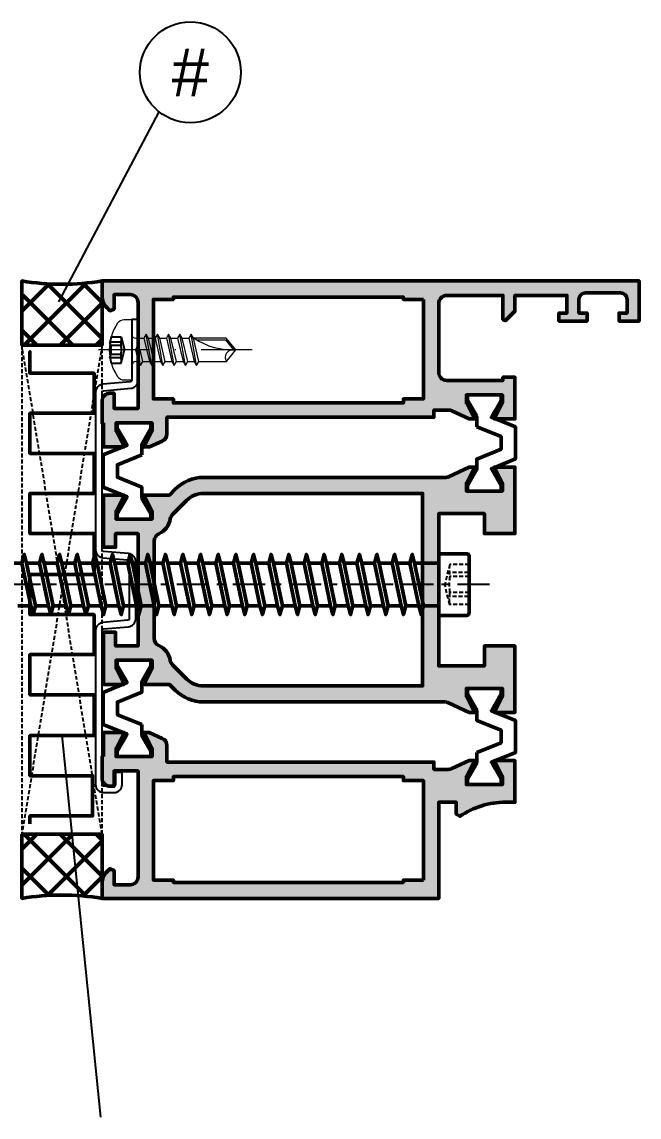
# Model space of a CAD drawing. Header units: millimetres. Extents: x -103 to 3427, y 224 to 818.
# Drawn here: x 3276.6 to 3353.6, y 578.2 to 714.8 of the extents above; entities that cross this region are included whole.
import ezdxf
from ezdxf.enums import TextEntityAlignment as Align

# ---------------------------------------------------------------- set-up
doc = ezdxf.new("R2010")
doc.units = ezdxf.units.MM
for name, pattern in [('ACDINTGL', [3, 2, -1]), ('CENTER', [7, 4, -1, 1, -1]), ('DASHDOT2', [12.7, 6.35, -3.175, 0, -3.175]), ('VERDECKT', [0.75, 0.5, -0.25])]:
    doc.linetypes.add(name, pattern=pattern)
for name, color, linetype in [('00TXT', 7, 'Continuous'), ('AM_1', 2, 'Continuous'), ('CENT_25', 40, 'CENTER'), ('CHide4', 10, 'ACDINTGL'), ('HIDE_25', 3, 'VERDECKT')]:
    doc.layers.add(name, color=color, linetype=linetype)
for name, color, linetype, lineweight in [('AM_0', 7, 'Continuous', 50), ('AM_S', 7, 'Continuous', 50), ('AM_SP', 30, 'Continuous', 50), ('Cent4', 10, 'DASHDOT2', 13), ('CONST25', 7, 'Continuous', 50), ('CONST35', 7, 'Continuous', 50), ('Cont3', 70, 'Continuous', 18), ('Docu-AM_8', 1, 'Continuous', 25)]:
    doc.layers.add(name, color=color, linetype=linetype, lineweight=lineweight)
doc.styles.add('SWISS', font='swiss.ttf')

# ---------------------------------------------------------------- blocks, each defined once
blk = doc.blocks.new('A-1021351_docu_wos')
at = {"layer": 'Docu-AM_8'}
h = blk.add_hatch(color=256, dxfattribs=at)
edge = h.paths.add_edge_path()
edge.add_line((17.7, 0.2000000000000024), (17.7, -8.049116928532385e-16))
edge.add_line((17.7, -8.049116928532385e-16), (15.00000000000001, -1.77635683940025e-15))
edge.add_arc((15.00000000000001, 0.9999999999999982), 1, 180, 270, ccw=False)
edge.add_line((14.00000000000001, 0.9999999999999982), (14.00000000000002, 1.500000000000005))
edge.add_line((14.00000000000002, 1.500000000000005), (15.9, 1.499999999999998))
edge.add_line((15.9, 1.499999999999998), (15.9, 4.499999999999998))
edge.add_line((15.9, 4.499999999999998), (2.700000000000045, 4.5))
edge.add_arc((2.700000000000051, 3.499999999999994), 1.000000000000006, 90.00000000000034, 180.0000000000029)
edge.add_line((1.700000000000045, 3.499999999999943), (1.700000000000016, 1.5))
edge.add_line((1.700000000000016, 1.5), (3.5, 1.5))
edge.add_line((3.5, 1.5), (3.712132034356187, 0.98786796564417))
edge.add_line((3.712132034356187, 0.98786796564417), (3.310050506339024, 0.5857864376270352))
edge.add_arc((1.895836943965652, 2.000000000000353), 2.000000000000353, 270.0000000000011, 315.0000000000011, ccw=False)
edge.add_line((1.89583694396569, 0), (-4.440892098500626e-16, 6.123233995736765e-17))
edge.add_line((-5.204748896376252e-16, 6.123233995736765e-17), (1.806973009378934e-15, 67.00000000000011))
edge.add_line((1.806973009378934e-15, 67.00000000000011), (5.000000000000002, 67.00000000000011))
edge.add_line((5.000000000000002, 67.00000000000011), (5.000000000000002, 64.50000000000011))
edge.add_line((5.000000000000002, 64.50000000000011), (4.000000000000002, 64.50000000000011))
edge.add_line((4.000000000000002, 64.50000000000011), (4.000000000000002, 65.50000000000011))
edge.add_line((4.000000000000002, 65.50000000000011), (2.299999999999985, 65.50000000000011))
edge.add_arc((2.299999999999999, 64.70000000000012), 0.7999999999999972, 90.00000000000101, 180.000000000001)
edge.add_line((1.500000000000001, 64.7000000000001), (1.5, 60.3000000000001))
edge.add_arc((2.299999999999982, 60.3000000000001), 0.7999999999999812, 180, 270.0000000000001)
edge.add_line((2.299999999999983, 59.50000000000011), (3.999999999999986, 59.5000000000001))
edge.add_line((3.999999999999986, 59.5000000000001), (3.999999999999987, 60.5000000000001))
edge.add_line((3.999999999999987, 60.5000000000001), (5.000000000000001, 60.50000000000011))
edge.add_line((5.000000000000001, 60.50000000000011), (5, 56.99999999999996))
edge.add_line((5, 56.99999999999996), (4, 56.99999999999996))
edge.add_line((4, 56.99999999999996), (4, 57.99999999999997))
edge.add_line((4, 57.99999999999997), (1.8, 57.99999999999997))
edge.add_line((1.8, 57.99999999999997), (1.8, 51.5))
edge.add_line((1.8, 51.5), (3.782842712474603, 51.49999999999999))
edge.add_line((3.782842712474603, 51.49999999999999), (4.941421356237312, 50.3414213562373))
edge.add_line((4.941421356237312, 50.3414213562373), (4.8, 49.99999999999999))
edge.add_line((4.8, 49.99999999999999), (1.8, 50))
edge.add_line((1.8, 50), (1.8, 43))
edge.add_arc((2.8, 43), 1, 180, 270)
edge.add_line((2.8, 42), (11.4, 42))
edge.add_arc((11.4, 43), 1, 270, 360)
edge.add_line((12.4, 43), (12.4, 50))
edge.add_line((12.4, 50), (12, 50))
edge.add_line((12, 50), (12, 51.49999999999999))
edge.add_line((12, 51.49999999999999), (17.2, 51.5))
edge.add_line((17.2, 51.5), (17.2, 48.95000099999999))
edge.add_line((17.2, 48.95000099999999), (15.2, 49.95000099999999))
edge.add_line((15.2, 49.95000099999999), (14.2, 49.95000099999999))
edge.add_line((14.2, 49.95000099999999), (14.2, 45.45000099999999))
edge.add_line((14.2, 45.45000099999999), (15.2, 45.45000099999999))
edge.add_line((15.2, 45.45000099999999), (17.2, 46.45000099999999))
edge.add_line((17.2, 46.45000099999999), (17.2, 45.79999999999999))
edge.add_line((17.2, 45.79999999999999), (16.19369221296335, 43.64196598653724))
edge.add_arc((17.1, 43.21934772479654), 1, 155.0000000000003, 179.9999999999996)
edge.add_line((16.1, 43.21934772479655), (16.1, 41.40000000000001))
edge.add_line((16.1, 41.40000000000001), (17, 41.39999999999999))
edge.add_line((17, 41.39999999999999), (17, 8.099999999999994))
edge.add_line((17, 8.09999999999999), (19.05608672967321, 8.099999999999994))
edge.add_arc((19.05608672967321, 7.099999999999995), 0.9999999999999991, 24.443954780416675, 90, ccw=False)
edge.add_line((19.96645320713582, 7.513802944301181), (20.69999999999999, 5.900000000000013))
edge.add_line((20.69999999999999, 5.900000000000013), (20.69999999999998, 5.249999000000017))
edge.add_line((20.69999999999998, 5.249999000000017), (18.69999999999998, 6.249999000000017))
edge.add_line((18.69999999999998, 6.249999000000017), (17.69999999999998, 6.249999000000017))
edge.add_line((17.69999999999998, 6.249999000000017), (17.69999999999998, 1.749999000000018))
edge.add_line((17.69999999999998, 1.749999000000017), (18.69999999999998, 1.749999000000017))
edge.add_line((18.69999999999998, 1.749999000000017), (20.69999999999998, 2.749999000000017))
edge.add_line((20.69999999999998, 2.749999000000017), (20.69999999999999, 0.2000000000000028))
edge.add_line((20.69999999999999, 0.2000000000000027), (17.7, 0.2000000000000024))
h.paths.add_polyline_path([(2.3, 40.1), (2.3, 37.6), (2, 37.6), (2, 8.9), (2.3, 8.899999999999999), (2.3, 6.399999999999999), (14.7, 6.399999999999999), (14.7, 8.899999999999999), (15.2, 8.899999999999999), (15.2, 37.6), (14.7, 37.6), (14.7, 40.1)], flags=0)
h = blk.add_hatch(color=256, dxfattribs=at)
edge = h.paths.add_edge_path()
edge.add_line((53.79999999999939, 45.7950258948967), (52.59474391883654, 43.21034588785661))
edge.add_arc((53.50105170587319, 42.78772762611592), 1.000000000000001, 155.0000000000008, 180.0000000000004)
edge.add_line((52.50105170587319, 42.78772762611592), (52.50105170587373, 12.66834685987945))
edge.add_arc((47.50105170587369, 12.6683468598794), 5.000000000000046, -45.000000000033026, 6.252776074688882e-13, ccw=False)
edge.add_line((51.03658561180443, 9.132812953944587), (50.30105148249912, 8.397229886875628))
edge.add_line((50.30105148249912, 8.397229886875628), (50.30105171051468, 5.2472790817217))
edge.add_line((50.30105171051468, 5.2472790817217), (48.30105171051468, 6.2472790817217))
edge.add_line((48.30105171051468, 6.2472790817217), (47.30105171051468, 6.2472790817217))
edge.add_line((47.30105171051468, 6.2472790817217), (47.30105171051468, 1.7472790817217))
edge.add_line((47.30105171051468, 1.7472790817217), (48.30105171051468, 1.7472790817217))
edge.add_line((48.30105171051468, 1.7472790817217), (50.30105171051468, 2.7472790817217))
edge.add_line((50.30105171051468, 2.7472790817217), (50.30105171051469, 0.1972800817216864))
edge.add_line((50.30105171051468, 0.1972800817216864), (43.80000013790897, 0.1972835295886526))
edge.add_line((43.80000013790897, 0.1972835295886526), (43.8000001379088, 1.697282219427962))
edge.add_line((43.8000001379088, 1.697282219427962), (45.5000000049362, 1.697282219427954))
edge.add_line((45.5000000049362, 1.697282219427954), (45.50000017282581, 4.497290331784541))
edge.add_line((45.50000017282581, 4.497290331784541), (31.50000026751731, 4.497289093092093))
edge.add_line((31.50000026751731, 4.497289093092093), (31.50000009962754, 1.697282219427954))
edge.add_line((31.50000009962754, 1.697282219427954), (33.20000013790883, 1.697282219427954))
edge.add_line((33.20000013790883, 1.697282219427954), (33.20000013790857, 0.197283529634916))
edge.add_line((33.20000013790858, 0.197283529634916), (26.69894856530293, 0.1972800817216864))
edge.add_line((26.69894856530293, 0.1972800817216864), (26.69894856530294, 2.7472790817217))
edge.add_line((26.69894856530294, 2.7472790817217), (28.69894856530294, 1.7472790817217))
edge.add_line((28.69894856530294, 1.7472790817217), (29.69894856530294, 1.7472790817217))
edge.add_line((29.69894856530294, 1.7472790817217), (29.69894856530294, 6.2472790817217))
edge.add_line((29.69894856530294, 6.2472790817217), (28.69894856530294, 6.2472790817217))
edge.add_line((28.69894856530294, 6.2472790817217), (26.69894856530294, 5.2472790817217))
edge.add_line((26.69894856530294, 5.2472790817217), (26.69894856530293, 5.897280081721675))
edge.add_line((26.69894856530293, 5.897280081721675), (26.7000000996276, 5.897279081721791))
edge.add_line((26.7000000996276, 5.897279081721791), (26.70000009962772, 8.397278853400344))
edge.add_line((26.70000009962772, 8.397278853400344), (25.96446599908257, 9.13281295394436))
edge.add_arc((29.49999990501251, 12.66834685987973), 4.999999999999885, 179.9999999999997, 225.0000000000439, ccw=False)
edge.add_line((24.49999990501263, 12.66834685987975), (24.49999990501285, 42.78772762611568))
edge.add_arc((23.49999990501285, 42.78772762611571), 0.9999999999999998, 359.9999999999984, 384.9999999999997)
edge.add_line((24.40630769204951, 43.21034588785641), (23.19999999999976, 45.797281081721))
edge.add_line((23.19999999999976, 45.797281081721), (23.19999999999977, 46.44728108172175))
edge.add_line((23.19999999999977, 46.44728108172175), (25.19999999999977, 45.44728108172175))
edge.add_line((25.19999999999977, 45.44728108172175), (26.19999999999977, 45.44728108172175))
edge.add_line((26.19999999999977, 45.44728108172175), (26.19999999999977, 49.94728108172175))
edge.add_line((26.19999999999977, 49.94728108172175), (25.19999999999977, 49.94728108172175))
edge.add_line((25.19999999999977, 49.94728108172175), (23.19999999999977, 48.94728108172175))
edge.add_line((23.19999999999977, 48.94728108172175), (23.19999999999976, 51.49728008172177))
edge.add_line((23.19999999999976, 51.49728008172177), (31.49999999999957, 51.49728008172177))
edge.add_line((31.49999999999958, 51.49728008172177), (31.49999999999958, 47.69728008172211))
edge.add_line((31.49999999999958, 47.69728008172211), (28.99999999999958, 47.69728008172177))
edge.add_line((28.99999999999958, 47.69728008172177), (28.99999999999958, 41.99728008172177))
edge.add_line((28.99999999999958, 41.99728008172177), (47.99999999999957, 41.99728008172177))
edge.add_line((47.99999999999957, 41.99728008172177), (47.99999999999957, 47.69728008172204))
edge.add_line((47.99999999999957, 47.69728008172204), (45.49999999999957, 47.69728008172204))
edge.add_line((45.49999999999957, 47.69728008172204), (45.49999999999957, 51.49728008172177))
edge.add_line((45.49999999999957, 51.49728008172177), (53.79999999999939, 51.49728008172177))
edge.add_line((53.79999999999939, 51.49728008172177), (53.79999999999938, 48.94728108172175))
edge.add_line((53.79999999999939, 48.94728108172175), (51.79999999999939, 49.94728108172175))
edge.add_line((51.79999999999939, 49.94728108172175), (50.79999999999939, 49.94728108172175))
edge.add_line((50.79999999999939, 49.94728108172175), (50.79999999999939, 45.44728108172175))
edge.add_line((50.79999999999939, 45.44728108172175), (51.79999999999939, 45.44728108172175))
edge.add_line((51.79999999999939, 45.44728108172175), (53.79999999999939, 46.44728108172175))
edge.add_line((53.79999999999939, 46.44728108172175), (53.79999999999939, 45.7950258948967))
edge = h.paths.add_edge_path(flags=0)
edge.add_line((27.37867956145444, 10.5470265163187), (29.13618572418433, 8.789520353589396))
edge.add_arc((29.84329250537076, 9.496627134776055), 1, 225.0000000000092, 260.2405423695951)
edge.add_arc((29.24999986096412, 6.047278813992406), 2.500000000000001, 24.474416672083294, 80.24054236959518, ccw=False)
edge.add_arc((32.435512072698, 7.497282934294951), 0.9999999999999998, 204.4744166720833, 270)
edge.add_line((32.435512072698, 6.497282934294951), (44.56553973744434, 6.497282934294951))
edge.add_arc((44.56553973744434, 7.497282934294951), 0.9999999999999964, 269.9999999999998, 335.5255833279147)
edge.add_arc((47.75105194917817, 6.047278813992293), 2.500000000000003, 99.75946162770788, 155.5255833279147, ccw=False)
edge.add_arc((47.15775906412395, 9.496627093384227), 1, 279.7594616277078, 314.9999999999848)
edge.add_line((47.86486584531031, 8.789520312197489), (49.6223720494328, 10.54702651631907))
edge.add_arc((47.50105170587382, 12.66834685987917), 2.999999999999858, 314.9999999999849, 359.9999999999999)
edge.add_line((50.50105170587368, 12.66834685987916), (50.5010517058737, 39.99728008172154))
edge.add_line((50.50105170587369, 39.99728008172154), (26.49999990501239, 39.99728008172189))
edge.add_line((26.4999999050124, 39.99728008172189), (26.49999990501263, 12.66834685987981))
edge.add_arc((29.49999990501258, 12.66834685987978), 2.999999999999954, 179.9999999999995, 225.0000000000398)
h = blk.add_hatch(color=256, dxfattribs=at)
edge = h.paths.add_edge_path()
edge.add_line((59.30105181014292, 0.1977240780857983), (59.30105181014292, -0.002275921914204559))
edge.add_line((59.30105181014292, -0.002275921914204559), (62.00105181014291, -0.002275921914204559))
edge.add_arc((62.0010518101429, 0.9977240780857954), 1, 270, 360)
edge.add_line((63.0010518101429, 0.9977240780857954), (63.0010518101429, 1.497724078085803))
edge.add_line((63.0010518101429, 1.497724078085803), (61.10105181014291, 1.497724078085795))
edge.add_line((61.10105181014291, 1.497724078085795), (61.10105181014291, 4.497724078085795))
edge.add_line((61.10105181014291, 4.497724078085795), (74.30105181014287, 4.497724078085795))
edge.add_arc((74.30105181014287, 3.497724078085788), 1.000000000000007, -2.7853275241795927e-12, 89.99999999999972, ccw=False)
edge.add_line((75.30105181014287, 3.497724078085739), (75.3010518101429, 1.497724078085795))
edge.add_line((75.3010518101429, 1.497724078085795), (73.50105181014291, 1.497724078085795))
edge.add_line((73.50105181014291, 1.497724078085795), (73.28891977578672, 0.9855920437299659))
edge.add_line((73.28891977578672, 0.9855920437299659), (73.69100130380389, 0.5835105157128311))
edge.add_arc((75.10521486617726, 1.997724078086151), 2.000000000000355, 224.9999999999989, 269.9999999999989)
edge.add_line((75.10521486617722, -0.002275921914204559), (77.00105181014291, -0.002275921914204559))
edge.add_line((77.00105181014291, -0.002275921914204559), (77.00105181014291, 41.9977240780858))
edge.add_line((77.00105181014291, 41.9977240780858), (65.00105181014291, 41.9977240780858))
edge.add_line((65.00105181014293, 41.9977240780858), (65.00105181014293, 44.1977240780858))
edge.add_line((65.00105181014293, 44.1977240780858), (66.50105181014293, 44.1977240780858))
edge.add_line((66.50105181014293, 44.1977240780858), (66.74862462567691, 44.66715754883045))
edge.add_arc((75.00105181014293, 50.31493990698539), 10, 179.9999999999999, 214.3868930268834, ccw=False)
edge.add_line((65.00105181014293, 50.3149399069854), (65.00105181014293, 51.49772407808579))
edge.add_line((65.00105181014293, 51.49772407808579), (59.80105181014292, 51.4977240780858))
edge.add_line((59.80105181014292, 51.4977240780858), (59.80105181014292, 48.94772507808578))
edge.add_line((59.80105181014292, 48.94772507808578), (61.80105181014292, 49.94772507808578))
edge.add_line((61.80105181014292, 49.94772507808578), (62.80105181014292, 49.94772507808578))
edge.add_line((62.80105181014292, 49.94772507808578), (62.80105181014292, 45.44772507808578))
edge.add_line((62.80105181014292, 45.44772507808578), (61.80105181014292, 45.44772507808578))
edge.add_line((61.80105181014292, 45.44772507808578), (59.80105181014292, 46.44772507808578))
edge.add_line((59.80105181014292, 46.44772507808578), (59.80105181014292, 45.79772407808579))
edge.add_line((59.80105181014292, 45.79772407808579), (60.80735959717957, 43.63969006462304))
edge.add_arc((59.90105181014292, 43.21707180288234), 1, 0, 25.000000000000114, ccw=False)
edge.add_line((60.90105181014292, 43.21707180288234), (60.90105181014292, 41.39772407808579))
edge.add_line((60.90105181014292, 41.39772407808579), (60.00105181014292, 41.3977240780858))
edge.add_line((60.00105181014292, 41.3977240780858), (60.00105181014293, 8.09772407808579))
edge.add_line((60.00105181014293, 8.09772407808579), (57.94496508046971, 8.097724078085783))
edge.add_arc((57.9449650804697, 7.09772407808579), 0.9999999999999929, 89.99999999999974, 155.5560452195836)
edge.add_line((57.0345986030071, 7.511527022386971), (56.30105181014293, 5.897724078085808))
edge.add_line((56.30105181014293, 5.897724078085808), (56.30105181014294, 5.247723078085812))
edge.add_line((56.30105181014294, 5.247723078085812), (58.30105181014294, 6.247723078085812))
edge.add_line((58.30105181014294, 6.247723078085812), (59.30105181014294, 6.247723078085812))
edge.add_line((59.30105181014294, 6.247723078085812), (59.30105181014294, 1.747723078085812))
edge.add_line((59.30105181014294, 1.747723078085812), (58.30105181014294, 1.747723078085812))
edge.add_line((58.30105181014294, 1.747723078085812), (56.30105181014294, 2.747723078085812))
edge.add_line((56.30105181014294, 2.747723078085812), (56.30105181014293, 0.1977240780857983))
edge.add_line((56.30105181014293, 0.1977240780857983), (59.30105181014292, 0.1977240780857983))
h.paths.add_polyline_path([(74.70105181014291, 40.0977240780858), (62.30105181014292, 40.0977240780858), (62.30105181014292, 37.5977240780858), (61.80105181014292, 37.5977240780858), (61.80105181014292, 8.897724078085794), (62.30105181014292, 8.897724078085794), (62.30105181014292, 6.397724078085794), (74.70105181014291, 6.397724078085794), (74.70105181014291, 8.897724078085794), (75.00105181014291, 8.897724078085794), (75.00105181014291, 37.5977240780858), (74.70105181014291, 37.5977240780858)], flags=0)
at = {"layer": 'AM_S'}
for points in [[(17.7, 0.2000000000000024), (17.7, -8.049116928532385e-16), (15.00000000000001, -1.77635683940025e-15, -0.414213562373095), (14.00000000000001, 0.9999999999999982), (14.00000000000002, 1.500000000000005), (15.9, 1.499999999999998), (15.9, 4.499999999999998), (2.700000000000045, 4.5, 0.4142135623731083), (1.700000000000045, 3.499999999999943), (1.700000000000016, 1.5), (3.5, 1.5), (3.712132034356187, 0.98786796564417), (3.310050506339024, 0.5857864376270352, -0.198912367379658), (1.89583694396569, 0), (-5.204748896376252e-16, 6.123233995736765e-17), (1.806973009378934e-15, 67.00000000000011), (5.000000000000002, 67.00000000000011), (5.000000000000002, 64.50000000000011), (4.000000000000002, 64.50000000000011), (4.000000000000002, 65.50000000000011), (2.299999999999985, 65.50000000000011, 0.414213562373095), (1.500000000000001, 64.7000000000001), (1.5, 60.3000000000001, 0.4142135623730963), (2.299999999999983, 59.50000000000011), (3.999999999999986, 59.5000000000001), (3.999999999999987, 60.5000000000001), (5.000000000000001, 60.50000000000011), (5, 56.99999999999996), (4, 56.99999999999996), (4, 57.99999999999997), (1.8, 57.99999999999997), (1.8, 51.5), (3.782842712474603, 51.49999999999999), (4.941421356237312, 50.3414213562373), (4.8, 49.99999999999999), (1.8, 50), (1.8, 43, 0.4142135623730951), (2.8, 42), (11.4, 42, 0.4142135623730951), (12.4, 43), (12.4, 50), (12, 50), (12, 51.49999999999999), (17.2, 51.5), (17.2, 48.95000099999999), (15.2, 49.95000099999999), (14.2, 49.95000099999999), (14.2, 45.45000099999999), (15.2, 45.45000099999999), (17.2, 46.45000099999999), (17.2, 45.79999999999999), (16.19369221296335, 43.64196598653724, 0.1095178116832382), (16.1, 43.21934772479655), (16.1, 41.40000000000001), (17, 41.39999999999999), (17, 8.09999999999999), (19.05608672967321, 8.099999999999994, -0.2941076150573523), (19.96645320713582, 7.513802944301181), (20.69999999999999, 5.900000000000013), (20.69999999999998, 5.249999000000017), (18.69999999999998, 6.249999000000017), (17.69999999999998, 6.249999000000017), (17.69999999999998, 1.749999000000017), (18.69999999999998, 1.749999000000017), (20.69999999999998, 2.749999000000017), (20.69999999999999, 0.2000000000000027), (17.7, 0.2000000000000024)], [(53.79999999999939, 45.7950258948967), (52.59474391883654, 43.21034588785661, 0.1095178116832401), (52.50105170587319, 42.78772762611592), (52.50105170587373, 12.66834685987945, -0.1989123673798107), (51.03658561180443, 9.132812953944587), (50.30105148249912, 8.397229886875628), (50.30105171051468, 5.2472790817217), (48.30105171051468, 6.2472790817217), (47.30105171051468, 6.2472790817217), (47.30105171051468, 1.7472790817217), (48.30105171051468, 1.7472790817217), (50.30105171051468, 2.7472790817217), (50.30105171051468, 0.1972800817216864), (43.80000013790897, 0.1972835295886526), (43.8000001379088, 1.697282219427962), (45.5000000049362, 1.697282219427954), (45.50000017282581, 4.497290331784541), (31.50000026751731, 4.497289093092093), (31.50000009962754, 1.697282219427954), (33.20000013790883, 1.697282219427954), (33.20000013790858, 0.197283529634916), (26.69894856530293, 0.1972800817216864), (26.69894856530294, 2.7472790817217), (28.69894856530294, 1.7472790817217), (29.69894856530294, 1.7472790817217), (29.69894856530294, 6.2472790817217), (28.69894856530294, 6.2472790817217), (26.69894856530294, 5.2472790817217), (26.69894856530293, 5.897280081721675), (26.7000000996276, 5.897279081721791), (26.70000009962772, 8.397278853400344), (25.96446599908257, 9.13281295394436, -0.1989123673798587), (24.49999990501263, 12.66834685987975), (24.49999990501285, 42.78772762611568, 0.1095178116832475), (24.40630769204951, 43.21034588785641), (23.19999999999976, 45.797281081721), (23.19999999999977, 46.44728108172175), (25.19999999999977, 45.44728108172175), (26.19999999999977, 45.44728108172175), (26.19999999999977, 49.94728108172175), (25.19999999999977, 49.94728108172175), (23.19999999999977, 48.94728108172175), (23.19999999999976, 51.49728008172177), (31.49999999999958, 51.49728008172177), (31.49999999999958, 47.69728008172211), (28.99999999999958, 47.69728008172177), (28.99999999999958, 41.99728008172177), (47.99999999999957, 41.99728008172177), (47.99999999999957, 47.69728008172204), (45.49999999999957, 47.69728008172204), (45.49999999999957, 51.49728008172177), (53.79999999999939, 51.49728008172177), (53.79999999999939, 48.94728108172175), (51.79999999999939, 49.94728108172175), (50.79999999999939, 49.94728108172175), (50.79999999999939, 45.44728108172175), (51.79999999999939, 45.44728108172175), (53.79999999999939, 46.44728108172175), (53.79999999999939, 45.7950258948967)], [(59.30105181014292, 0.1977240780857983), (59.30105181014292, -0.002275921914204559), (62.0010518101429, -0.002275921914204559, 0.414213562373095), (63.0010518101429, 0.9977240780857954), (63.0010518101429, 1.497724078085803), (61.10105181014291, 1.497724078085795), (61.10105181014291, 4.497724078085795), (74.30105181014287, 4.497724078085795, -0.4142135623731083), (75.30105181014287, 3.497724078085739), (75.3010518101429, 1.497724078085795), (73.50105181014291, 1.497724078085795), (73.28891977578672, 0.9855920437299659), (73.69100130380389, 0.5835105157128311, 0.198912367379658), (75.10521486617722, -0.002275921914204559), (77.00105181014291, -0.002275921914204559), (77.00105181014291, 41.9977240780858), (65.00105181014293, 41.9977240780858), (65.00105181014293, 44.1977240780858), (66.50105181014293, 44.1977240780858), (66.7486246256769, 44.66715754883045, -0.1511772834198541), (65.00105181014293, 50.3149399069854), (65.00105181014293, 51.49772407808579), (59.80105181014292, 51.4977240780858), (59.80105181014292, 48.94772507808578), (61.80105181014292, 49.94772507808578), (62.80105181014292, 49.94772507808578), (62.80105181014292, 45.44772507808578), (61.80105181014292, 45.44772507808578), (59.80105181014292, 46.44772507808578), (59.80105181014292, 45.79772407808579), (60.80735959717957, 43.63969006462304, -0.1095178116832419), (60.90105181014292, 43.21707180288234), (60.90105181014292, 41.39772407808579), (60.00105181014292, 41.3977240780858), (60.00105181014293, 8.09772407808579), (57.9449650804697, 8.097724078085783, 0.2941076150573529), (57.0345986030071, 7.511527022386971), (56.30105181014293, 5.897724078085808), (56.30105181014294, 5.247723078085812), (58.30105181014294, 6.247723078085812), (59.30105181014294, 6.247723078085812), (59.30105181014294, 1.747723078085812), (58.30105181014294, 1.747723078085812), (56.30105181014294, 2.747723078085812), (56.30105181014293, 0.1977240780857983), (59.30105181014292, 0.1977240780857983)], [(27.37867956145444, 10.5470265163187), (29.13618572418433, 8.789520353589396, 0.1549893230359028), (29.67378032125458, 8.511099043123586, -0.2482443721165701), (31.52536572648832, 7.082996042779939, 0.2939632085654074), (32.435512072698, 6.497282934294951), (44.56553973744434, 6.497282934294951, 0.2939632085653985), (45.475686083654, 7.082996042779904, -0.2482443536001975), (47.32727131699658, 8.51109901355796, 0.1549893051753776), (47.86486584531031, 8.789520312197489), (49.6223720494328, 10.54702651631907, 0.1989123673797257), (50.50105170587368, 12.66834685987916), (50.50105170587369, 39.99728008172154), (26.4999999050124, 39.99728008172189), (26.49999990501263, 12.66834685987981, 0.1989123673798407), (27.37867956145444, 10.5470265163187)]]:
    blk.add_lwpolyline(points, format="xyb", close=True, dxfattribs=at)
for points in [[(2.3, 40.1), (2.3, 37.6), (2, 37.6), (2, 8.9), (2.3, 8.899999999999999), (2.3, 6.399999999999999), (14.7, 6.399999999999999), (14.7, 8.899999999999999), (15.2, 8.899999999999999), (15.2, 37.6), (14.7, 37.6), (14.7, 40.1), (2.3, 40.1)], [(74.70105181014291, 40.0977240780858), (62.30105181014292, 40.0977240780858), (62.30105181014292, 37.5977240780858), (61.80105181014292, 37.5977240780858), (61.80105181014292, 8.897724078085794), (62.30105181014292, 8.897724078085794), (62.30105181014292, 6.397724078085794), (74.70105181014291, 6.397724078085794), (74.70105181014291, 8.897724078085794), (75.00105181014291, 8.897724078085794), (75.00105181014291, 37.5977240780858), (74.70105181014291, 37.5977240780858), (74.70105181014291, 40.0977240780858)]]:
    blk.add_lwpolyline(points, close=True, dxfattribs=at)
at = {"layer": 'AM_SP'}
for points in [[(18.19193552738089, 46.74728100905924), (17.06621799999939, 46.74728108172177, 0.1316519999999985), (16.66621799999935, 46.64010108172175), (14.86076951545803, 45.59772507808579), (14.19999999999938, 45.59772507808579), (14.19999999999938, 49.79772507808579), (14.86076951545805, 49.79772507808579), (16.19999999999938, 49.0245199973289), (16.68788199999937, 48.74195308172175), (16.98675653392721, 48.56939829950306), (18.19999947261785, 51.5722811543843), (22.19999952738089, 51.57228115438431), (23.41324346607154, 48.56939829950306), (25.53923048454072, 49.79772507808584), (26.19999999999938, 49.79772507808584), (26.19999999999938, 45.59772507808584), (25.53923048454073, 45.59772507808584), (23.73378199999937, 46.64010108172175, 0.1316519999999962), (23.33378199999938, 46.74728108172177), (22.20806347261785, 46.74728100905923), (20.98588452738091, 49.77228115438436), (19.41411447261784, 49.77228115438435)], [(58.80911628276143, 46.74728100905923), (59.93483381014293, 46.74728108172177, -0.1316519999999985), (60.33483381014297, 46.64010108172174), (62.14028229468429, 45.59772507808578), (62.80105181014294, 45.59772507808579), (62.80105181014294, 49.79772507808578), (62.14028229468427, 49.79772507808578), (60.80105181014294, 49.02451999732889), (60.31316981014295, 48.74195308172175), (60.01429527621511, 48.56939829950305), (58.80105233752447, 51.57228115438429), (54.80105228276143, 51.5722811543843), (53.58780834407078, 48.56939829950306), (51.4618213256016, 49.79772507808583), (50.80105181014294, 49.79772507808583), (50.80105181014294, 45.59772507808584), (51.46182132560159, 45.59772507808584), (53.26726981014295, 46.64010108172174, -0.1316519999999962), (53.66726981014294, 46.74728108172177), (54.79298833752448, 46.74728100905922), (56.01516728276141, 49.77228115438435), (57.58693733752448, 49.77228115438434)], [(21.6919355273812, 4.950443069026613), (20.5662179999997, 4.950442996364074, -0.1316519999999985), (20.16621799999967, 5.057622996364102), (18.36076951545835, 6.099999000000058), (17.6999999999997, 6.099999000000054), (17.6999999999997, 1.899999000000058), (18.36076951545837, 1.899999000000058), (19.6999999999997, 2.673204080756944), (20.18788199999968, 2.955770996364094), (20.48675653392752, 3.12832577858279), (21.69999947261816, 0.1254429237015491), (25.69999952738121, 0.1254429237015366), (26.91324346607185, 3.128325778582781), (29.03923048454103, 1.899999000000003), (29.6999999999997, 1.899999000000003), (29.6999999999997, 6.099999), (29.03923048454105, 6.099999000000004), (27.23378199999969, 5.057622996364101, -0.1316519999999962), (26.83378199999969, 4.950442996364073), (25.70806347261816, 4.950443069026617), (24.48588452738122, 1.925442923701488), (22.91411447261815, 1.925442923701493)], [(55.30911628276112, 4.950443069026611), (56.43483381014262, 4.950442996364071, 0.1316519999999985), (56.83483381014265, 5.057622996364099), (58.64028229468398, 6.099999000000055), (59.30105181014262, 6.099999000000052), (59.30105181014262, 1.899999000000055), (58.64028229468396, 1.899999000000055), (57.30105181014262, 2.673204080756943), (56.81316981014264, 2.955770996364091), (56.5142952762148, 3.128325778582788), (55.30105233752415, 0.1254429237015473), (51.30105228276111, 0.1254429237015358), (50.08780834407047, 3.12832577858278), (47.96182132560129, 1.899999000000003), (47.30105181014262, 1.899999000000003), (47.30105181014262, 6.099999), (47.96182132560128, 6.099999000000004), (49.76726981014264, 5.0576229963641, 0.1316519999999962), (50.16726981014263, 4.950442996364072), (51.29298833752416, 4.950443069026617), (52.5151672827611, 1.925442923701487), (54.08693733752417, 1.925442923701491)]]:
    blk.add_lwpolyline(points, format="xyb", close=True, dxfattribs=at)
blk = doc.blocks.new('4080202_custom_wos')
blk.add_lwpolyline([(-48.31596340037879, -0.1825710845161694), (-48.61382596194296, -3.587155742230798, -0.3888787318529878), (-49.61002066003471, -4.499999999483137), (-57.19999999985691, -4.499999999483137), (-57.19999999985691, -3.699999999482955), (-49.6100206600347, -3.699999999483137, 0.388878731852982), (-49.41078172041635, -3.517431148032671), (-49.11291915885215, -0.1128464903182987, -0.3888787318529851), (-48.11672446076041, 0.7999977669340274), (-28.48325693036753, 0.7999977669340268, -0.3888787318529744), (-27.48706223227579, -0.1128464903182645), (-27.21544610936719, -3.217432981435559, 0.3888787318529892), (-27.01620716974884, -3.400001832886031), (-19.88378352567152, -3.400001832886031, 0.3888787318529688), (-19.68454458605318, -3.217432981435571), (-19.41292846314469, -0.1128464903181837, -0.3888787318529531), (-18.41673376505295, 0.7999977669340268), (0.8000000001437686, 0.7999977669340269, -0.4142135623730951), (1.800000000143768, -0.2000022330659731), (1.800000000143768, -1.500002233066155, -0.4142135623730951), (0.8000000001437684, -2.500002233066155), (-0.6999999998562316, -2.500002233066155), (-0.6999999998562316, -1.700002233065973), (0.8000000001437684, -1.70000223306603, 0.4142135623730829), (1.000000000143643, -1.500002233066164), (1.000000000143643, -0.2000022330659732, 0.4142135623730921), (0.8000000001437703, -2.233066098228376e-06), (-18.41673376505295, -2.233065973245019e-06, 0.3888787318529934), (-18.6159727046713, -0.1825710845164408), (-18.88758882757979, -3.287157575633712, -0.3888787318529837), (-19.88378352567154, -4.200001832886031), (-27.01620716974884, -4.200001832886031, -0.3888787318529745), (-28.01240186784058, -3.287157575633739), (-28.28401799074918, -0.1825710845164305, 0.388878731852965), (-28.48325693036752, -2.233065973245019e-06), (-48.11672446076045, -2.233065973245019e-06, 0.3888787318530236), (-48.31596340037879, -0.1825710845161694)], format="xyb", close=True)
blk = doc.blocks.new('ws4070448')
at = {"layer": 'Cent4'}
blk.add_lwpolyline([(0, -15.01644367814748), (0, 5.289430023758825)], dxfattribs=at)
at = {"layer": 'CHide4'}
for p, q in [((-0.9716666225000381, 1.333334000000093), (-0.9716666225000381, 2.718029728387194)), ((-0.5594678274428588, 1.333334000000093), (-0.5594678274428588, 2.606530783730364)), ((0.5594678274427451, 1.333334000000093), (0.5594678274427451, 2.606530783730335)), ((0.9716666224999244, 1.333334000000093), (0.9716666224999244, 2.718029728387194))]:
    blk.add_line(p, q, dxfattribs=at)
for points in [[(-1.649999250000064, 2.560350930921516), (-1.649999250000064, 1.333334000000008)], [(1.649999249999894, 2.560350930921487), (1.649999249999894, 1.333334000000008)], [(-1.649999250000064, 1.333334000000008), (0, 0.8912180334505422)], [(1.649999249999951, 1.333334000000008), (0, 0.8912180334505422)]]:
    blk.add_lwpolyline(points, dxfattribs=at)
for centre, radius, start, end in [((-1.589423204549007, 3.837682909053598), 1.278767547148902, 267.2848457777188, 298.8872446147236), ((0, 5.49249437727525), 2.939692180009696, 250.6988425741185, 289.3011574258792), ((1.589423204548893, 3.837682909053598), 1.278767547148902, 241.1127553852763, 272.7151542222812), ((-1.310832936250165, 2.490512553338846), 1.205859026872558, 253.6642630842155, 286.3357369157983), ((1.13686837721616e-13, 11.41484705033727), 10.12822992478941, 264.4947782301561, 275.5052217698424), ((1.310832936250051, 2.490512553339357), 1.205859026873062, 253.6642630842121, 286.3357369157793)]:
    blk.add_arc(centre, radius, start, end, dxfattribs=at)
at = {"layer": 'Cont3'}
blk.add_lwpolyline([(3.322916666666629, 1.753759020647635, 0.3148562194916155), (-3.322916666666686, 1.753759020647692, 0.244911807885714), (-3.75, 0.9341453963980939), (-3.75, 0), (3.75, 0), (3.75, 0.9341453963980939, 0.244911807885716), (3.322916666666629, 1.753759020647692, 0.1382912330068625)], format="xyb", dxfattribs=at)
for points in [[(-1.950000000000045, -1.099999999999966), (-1.450000000000045, -1.388675134594791), (0, -1.0448375222133), (0.5, -0.6679988972642263), (0, -0.4674872530236485), (-1.450000000000045, -0.8113248654051404)], [(-1.950000000000045, -2.499999999999943), (-1.450000000000045, -2.788675134594712), (1.449999999999932, -2.100999909831728), (1.949999999999932, -1.812324775236902), (1.449999999999932, -1.523649640642077), (-1.450000000000045, -2.211324865405118)], [(-1.950000000000045, -3.899999999999977), (-1.450000000000045, -4.188675134594746), (1.449999999999932, -3.500999909831762), (1.949999999999932, -3.212324775236937), (1.449999999999932, -2.923649640642111), (-1.450000000000045, -3.611324865405152)], [(-1.950000000000045, -5.300000000000011), (-1.450000000000045, -5.58867513459478), (1.449999999999932, -4.900999909831796), (1.949999999999932, -4.612324775236971), (1.449999999999932, -4.323649640642145), (-1.450000000000045, -5.011324865405186)], [(-1.950000000000045, -6.699999999999989), (-1.450000000000045, -6.988675134594814), (1.449999999999932, -6.300999909831773), (1.949999999999932, -6.012324775237005), (1.449999999999932, -5.723649640642179), (-1.450000000000045, -6.411324865405163)], [(-1.450000000000045, -8.388675134594791), (1.449999999999932, -7.700999909831808), (1.949999999999932, -7.412324775236982), (1.449999999999932, -7.123649640642157), (-1.450000000000045, -7.811324865405197), (-1.950000000000045, -8.099999999999966)]]:
    blk.add_lwpolyline(points, close=True, dxfattribs=at)
for points in [[(-1.950000000000045, -1.099999999999966), (0.5, -0.6679988972642263)], [(-1.450000000000045, -0.5), (-1.450000000000045, -0.8113248654051404)], [(1.449999999999932, -0.5), (1.449999999999932, -1.523649640642134)], [(-1.950000000000045, -2.499999999999943), (1.949999999999932, -1.812324775236902)], [(-1.450000000000045, -1.388675134594678), (-1.450000000000045, -2.211324865405061)], [(-1.450000000000045, -1.388675134594791), (-1.450000000000045, -2.211324865405174)], [(1.449999999999932, -2.100999909831728), (1.449999999999932, -2.923649640642111)], [(-1.950000000000045, -3.899999999999977), (1.949999999999932, -3.212324775236937)], [(-1.450000000000045, -2.788675134594712), (-1.450000000000045, -3.611324865405095)], [(1.449999999999932, -3.500999909831762), (1.449999999999932, -4.323649640642145)], [(-1.950000000000045, -5.300000000000011), (1.949999999999932, -4.612324775236971)], [(-1.450000000000045, -4.188675134594746), (-1.450000000000045, -5.011324865405129)], [(1.449999999999932, -4.900999909831796), (1.449999999999932, -5.723649640642179)], [(-1.950000000000045, -6.699999999999989), (1.949999999999932, -6.012324775237005)], [(-1.450000000000045, -5.58867513459478), (-1.450000000000045, -6.411324865405163)], [(1.449999999999932, -6.300999909831773), (1.449999999999932, -7.123649640642157)], [(-1.950000000000045, -8.099999999999966), (1.949999999999932, -7.412324775236982)], [(-1.450000000000045, -6.988675134594814), (-1.450000000000045, -7.811324865405197)], [(-1.449576010614976, -8.383310922189594), (-1.449576010614976, -11.8087912365435), (0.001943471577988021, -13.00159707415014), (1.450223989384995, -11.78634542581702), (1.450223989384995, -7.700999909831808)], [(1.235678752438787, -8.1747167130207), (1.235678752438787, -11.70202527891968), (0.0290225558221664, -12.71453004845847)]]:
    blk.add_lwpolyline(points, dxfattribs=at)
for centre, radius, start, end in [((-1.950000000000045, -0.5), 0.5, 0, 90), ((1.949999999999932, -0.5), 0.5, 90, 180), ((8.737389279087495, -12.60316522364428), 8.737652054189851, 146.5114204446116, 182.6030770565663), ((-0.950666290116601, -12.63537668512032), 0.9654814410472745, 350.682000808381, 121.1143042512503)]:
    blk.add_arc(centre, radius, start, end, dxfattribs=at)
blk = doc.blocks.new('Fensterschraube_L1')
at = {"layer": 'CENT_25'}
blk.add_line((32068.19784668404, 12422.61561936661), (31946.21783779908, 12422.6156193667), dxfattribs=at)
at = {"layer": 'CONST25'}
for p, q in [((32008.25839867449, 12425.26561936669), (32009.86891045114, 12425.26561936669)), ((32010.45839867449, 12425.26561936669), (32012.06891045114, 12425.26561936669)), ((32012.65839867449, 12425.26561936669), (32014.26891045114, 12425.26561936669)), ((32014.85839867449, 12425.26561936668), (32016.46891045114, 12425.26561936668)), ((32017.05839867449, 12425.26561936668), (32018.66891045115, 12425.26561936668)), ((32019.25839867449, 12425.26561936668), (32020.86891045114, 12425.26561936668)), ((32021.45839867449, 12425.26561936668), (32023.06891045114, 12425.26561936668)), ((32023.65839867449, 12425.26561936668), (32025.26891045114, 12425.26561936667)), ((32025.85839867449, 12425.26561936667), (32027.46891045114, 12425.26561936667)), ((32028.05839867449, 12425.26561936667), (32029.66891045115, 12425.26561936667)), ((32030.25839867449, 12425.26561936667), (32031.86891045114, 12425.26561936667)), ((32032.45839867449, 12425.26561936666), (32034.06891045114, 12425.26561936666)), ((32034.65839867449, 12425.26561936666), (32036.26891045114, 12425.26561936666)), ((32036.85839867449, 12425.26561936666), (32038.46891045114, 12425.26561936666)), ((32039.05839867449, 12425.26561936666), (32040.66891045115, 12425.26561936666)), ((32041.25839867449, 12425.26561936666), (32042.86891045114, 12425.26561936665)), ((32043.45839867449, 12425.26561936665), (32045.06891045114, 12425.26561936665)), ((32045.65839867449, 12425.26561936665), (32047.26891045114, 12425.26561936665)), ((32047.85839867449, 12425.26561936665), (32049.46891045114, 12425.26561936665)), ((32050.05839867449, 12425.26561936664), (32051.66891045115, 12425.26561936664)), ((32052.25839867449, 12425.26561936664), (32053.86891045114, 12425.26561936664)), ((32054.45839867449, 12425.26561936664), (32056.06891045114, 12425.26561936664)), ((32056.65839867449, 12425.26561936664), (32058.26891045114, 12425.26561936664)), ((32058.85839867449, 12425.26561936664), (32061.86365456282, 12425.26561936663)), ((32009.35839867449, 12419.96561936669), (32010.96891045114, 12419.96561936669)), ((32011.55839867449, 12419.96561936669), (32013.16891045114, 12419.96561936669)), ((32013.75839867449, 12419.96561936669), (32015.36891045114, 12419.96561936669)), ((32015.95839867449, 12419.96561936668), (32017.56891045114, 12419.96561936668)), ((32018.15839867449, 12419.96561936668), (32019.76891045114, 12419.96561936668)), ((32020.35839867449, 12419.96561936668), (32021.96891045114, 12419.96561936668)), ((32022.55839867449, 12419.96561936668), (32024.16891045114, 12419.96561936667)), ((32024.75839867449, 12419.96561936667), (32026.36891045114, 12419.96561936667)), ((32026.95839867449, 12419.96561936667), (32028.56891045114, 12419.96561936667)), ((32029.15839867449, 12419.96561936667), (32030.76891045114, 12419.96561936667)), ((32031.35839867449, 12419.96561936667), (32032.96891045114, 12419.96561936667)), ((32033.55839867449, 12419.96561936666), (32035.16891045114, 12419.96561936666)), ((32035.75839867449, 12419.96561936666), (32037.36891045114, 12419.96561936666)), ((32037.95839867449, 12419.96561936666), (32039.56891045114, 12419.96561936666)), ((32040.15839867449, 12419.96561936666), (32041.76891045114, 12419.96561936665)), ((32042.35839867449, 12419.96561936665), (32043.96891045114, 12419.96561936665)), ((32044.55839867449, 12419.96561936665), (32046.16891045114, 12419.96561936665)), ((32046.75839867449, 12419.96561936665), (32048.36891045114, 12419.96561936665)), ((32048.95839867449, 12419.96561936665), (32050.56891045114, 12419.96561936665)), ((32051.15839867449, 12419.96561936664), (32052.76891045114, 12419.96561936664)), ((32053.35839867449, 12419.96561936664), (32054.96891045114, 12419.96561936664)), ((32055.55839867449, 12419.96561936664), (32057.16891045114, 12419.96561936664)), ((32057.75839867449, 12419.96561936664), (32059.36891045114, 12419.96561936663)), ((32059.95839867449, 12419.96561936663), (32061.86365456281, 12419.96561936663))]:
    blk.add_line(p, q, dxfattribs=at)
for points in [[(32011.55839867449, 12419.96561936669), (32010.45839867449, 12425.26561936669), (32010.16365456282, 12426.36561936669), (32009.86891045114, 12425.26561936669), (32010.96891045114, 12419.96561936669), (32011.26365456281, 12418.86561936669)], [(32013.75839867449, 12419.96561936669), (32012.65839867449, 12425.26561936669), (32012.36365456282, 12426.36561936669), (32012.06891045114, 12425.26561936669), (32013.16891045114, 12419.96561936669), (32013.46365456281, 12418.86561936669)], [(32015.95839867449, 12419.96561936668), (32014.85839867449, 12425.26561936668), (32014.56365456282, 12426.36561936668), (32014.26891045114, 12425.26561936669), (32015.36891045114, 12419.96561936669), (32015.66365456281, 12418.86561936668)], [(32018.15839867449, 12419.96561936668), (32017.05839867449, 12425.26561936668), (32016.76365456282, 12426.36561936668), (32016.46891045114, 12425.26561936668), (32017.56891045114, 12419.96561936668), (32017.86365456281, 12418.86561936668)], [(32020.35839867449, 12419.96561936668), (32019.25839867449, 12425.26561936668), (32018.96365456282, 12426.36561936668), (32018.66891045115, 12425.26561936668), (32019.76891045114, 12419.96561936668), (32020.06365456281, 12418.86561936668)], [(32022.55839867449, 12419.96561936668), (32021.45839867449, 12425.26561936668), (32021.16365456282, 12426.36561936668), (32020.86891045114, 12425.26561936668), (32021.96891045114, 12419.96561936668), (32022.26365456281, 12418.86561936668)], [(32024.75839867449, 12419.96561936667), (32023.65839867449, 12425.26561936668), (32023.36365456282, 12426.36561936668), (32023.06891045114, 12425.26561936668), (32024.16891045114, 12419.96561936667), (32024.46365456281, 12418.86561936667)], [(32026.95839867449, 12419.96561936667), (32025.85839867449, 12425.26561936667), (32025.56365456282, 12426.36561936667), (32025.26891045114, 12425.26561936667), (32026.36891045114, 12419.96561936667), (32026.66365456281, 12418.86561936667)], [(32029.15839867449, 12419.96561936667), (32028.05839867449, 12425.26561936667), (32027.76365456282, 12426.36561936667), (32027.46891045114, 12425.26561936667), (32028.56891045114, 12419.96561936667), (32028.86365456281, 12418.86561936667)], [(32031.35839867449, 12419.96561936667), (32030.25839867449, 12425.26561936667), (32029.96365456282, 12426.36561936667), (32029.66891045115, 12425.26561936667), (32030.76891045114, 12419.96561936667), (32031.06365456281, 12418.86561936667)], [(32033.55839867449, 12419.96561936666), (32032.45839867449, 12425.26561936666), (32032.16365456282, 12426.36561936666), (32031.86891045114, 12425.26561936667), (32032.96891045114, 12419.96561936667), (32033.26365456281, 12418.86561936666)], [(32035.75839867449, 12419.96561936666), (32034.65839867449, 12425.26561936666), (32034.36365456282, 12426.36561936666), (32034.06891045114, 12425.26561936666), (32035.16891045114, 12419.96561936666), (32035.46365456281, 12418.86561936666)], [(32037.95839867449, 12419.96561936666), (32036.85839867449, 12425.26561936666), (32036.56365456282, 12426.36561936666), (32036.26891045114, 12425.26561936666), (32037.36891045114, 12419.96561936666), (32037.66365456281, 12418.86561936666)], [(32040.15839867449, 12419.96561936666), (32039.05839867449, 12425.26561936666), (32038.76365456282, 12426.36561936666), (32038.46891045114, 12425.26561936666), (32039.56891045114, 12419.96561936666), (32039.86365456281, 12418.86561936666)], [(32042.35839867449, 12419.96561936665), (32041.25839867449, 12425.26561936666), (32040.96365456282, 12426.36561936666), (32040.66891045115, 12425.26561936666), (32041.76891045114, 12419.96561936665), (32042.06365456281, 12418.86561936665)], [(32044.55839867449, 12419.96561936665), (32043.45839867449, 12425.26561936665), (32043.16365456282, 12426.36561936665), (32042.86891045114, 12425.26561936665), (32043.96891045114, 12419.96561936665), (32044.26365456281, 12418.86561936665)], [(32046.75839867449, 12419.96561936665), (32045.65839867449, 12425.26561936665), (32045.36365456282, 12426.36561936665), (32045.06891045114, 12425.26561936665), (32046.16891045114, 12419.96561936665), (32046.46365456281, 12418.86561936665)], [(32048.95839867449, 12419.96561936665), (32047.85839867449, 12425.26561936665), (32047.56365456282, 12426.36561936665), (32047.26891045114, 12425.26561936665), (32048.36891045114, 12419.96561936665), (32048.66365456281, 12418.86561936665)], [(32051.15839867449, 12419.96561936664), (32050.05839867449, 12425.26561936664), (32049.76365456282, 12426.36561936664), (32049.46891045114, 12425.26561936665), (32050.56891045114, 12419.96561936665), (32050.86365456281, 12418.86561936664)], [(32053.35839867449, 12419.96561936664), (32052.25839867449, 12425.26561936664), (32051.96365456282, 12426.36561936664), (32051.66891045115, 12425.26561936664), (32052.76891045114, 12419.96561936664), (32053.06365456281, 12418.86561936664)], [(32055.55839867449, 12419.96561936664), (32054.45839867449, 12425.26561936664), (32054.16365456282, 12426.36561936664), (32053.86891045114, 12425.26561936664), (32054.96891045114, 12419.96561936664), (32055.26365456281, 12418.86561936664)], [(32057.75839867449, 12419.96561936664), (32056.65839867449, 12425.26561936664), (32056.36365456282, 12426.36561936664), (32056.06891045114, 12425.26561936664), (32057.16891045114, 12419.96561936664), (32057.46365456281, 12418.86561936664)], [(32059.95839867449, 12419.96561936663), (32058.85839867449, 12425.26561936664), (32058.56365456282, 12426.36561936664), (32058.26891045114, 12425.26561936664), (32059.36891045114, 12419.96561936663), (32059.66365456281, 12418.86561936663)]]:
    blk.add_lwpolyline(points, close=True, dxfattribs=at)
blk.add_lwpolyline([(32065.36365456282, 12426.46561936663), (32061.86365456282, 12426.46561936663), (32061.86365456281, 12418.76561936663), (32065.36365456281, 12418.76561936663, 0.4142135623730929), (32065.66365456281, 12419.06561936663), (32065.66365456282, 12426.16561936663, 0.414213562373095)], format="xyb", close=True, dxfattribs=at)
at = {"layer": 'HIDE_25', "linetype": 'VERDECKT'}
for points in [[(32063.23343717483, 12425.11561911663), (32062.63055149186, 12422.61561936663)], [(32065.57545393141, 12424.11561936663), (32063.17741775495, 12424.11561936663)], [(32065.66365456282, 12425.11561911663), (32063.23343717483, 12425.11561911663)], [(32063.23343717482, 12420.11561961663), (32062.63055149186, 12422.61561936663)], [(32065.66365456282, 12423.61561936663), (32063.23343717483, 12423.61561936663)], [(32065.66365456281, 12421.61561936663), (32063.23343717482, 12421.61561936663)], [(32065.57545393141, 12421.11561936663), (32063.17741775495, 12421.11561936663)], [(32065.66365456281, 12420.11561961663), (32063.23343717482, 12420.11561961663)]]:
    blk.add_lwpolyline(points, dxfattribs=at)
for centre, radius, start, end in [((32068.0256920926, 12424.36561924162), 4.850588315804477, 171.1052189975554, 188.8947810023416), ((32071.32928820758, 12422.61561936662), 8.157377271188835, 172.9584886271294, 187.0415113727671), ((32069.02128055513, 12422.61561936662), 3.50337727118889, 163.4149171094063, 196.5850828903939), ((32068.0256920926, 12420.86561949163), 4.850588315803737, 171.1052189975554, 188.8947810023416)]:
    blk.add_arc(centre, radius, start, end, dxfattribs=at)
at = {"layer": 'HIDE_25'}
for centre, radius in [((32068.42145296028, 12424.36561924162), 2.857962878263076), ((32068.42145296027, 12420.86561949162), 2.85796287826267)]:
    blk.add_arc(centre, radius, 164.7860196171145, 195.2139803827849, dxfattribs=at)

msp = doc.modelspace()

# ---------------------------------------------------------------- hatches: boundary and pattern name
at = {"layer": 'CONST25'}
h = msp.add_hatch(dxfattribs=at)
h.set_pattern_fill('ANSI37', color=256, style=0)
h.set_pattern_definition([(45, (2987.997762885435, -121.7104964646799), (-2.245064030267288, 2.245064030267288), []), (135, (2987.997762885435, -121.7104964646799), (-2.245064030267288, -2.245064030267288), [])])
edge = h.paths.add_edge_path()
edge.add_arc((3281.550718266124, 712.6174859151713), 30.5362157864841, 260.87262296243733, 279.4237145269519, ccw=False)
edge.add_line((3276.706762792859, 682.46791593595), (3276.550543788038, 674.493372329717))
edge.add_line((3276.550543788038, 674.4933723297206), (3286.550543788038, 674.4933723297206))
edge.add_line((3286.550543788038, 674.4933723297206), (3286.550543788038, 682.4933723297206))
h = msp.add_hatch(dxfattribs=at)
h.set_pattern_fill('ANSI37', color=256, style=0)
h.set_pattern_definition([(315, (2987.998653111953, 1409.69724018346), (-2.245064030267288, -2.245064030267288), []), (225, (2987.998653111953, 1409.69724018346), (-2.245064030267288, 2.245064030267288), [])])
edge = h.paths.add_edge_path()
edge.add_arc((3281.550544673438, 576.0258691518018), 29.88868937231378, 80.36813294402972, 99.63013956338969)
edge.add_line((3276.550543788038, 605.4933723297206), (3276.551434014556, 613.493371389063))
edge.add_line((3276.551434014556, 613.4933713890593), (3286.551434014556, 613.4933713890593))
edge.add_line((3286.551434014556, 613.4933713890593), (3286.551434014556, 605.49322156413))

# ---------------------------------------------------------------- linework, layer by layer
at = {"layer": '00TXT', "color": 3}
for p, q in [((3281.171494855607, 679.8862981841401), (3293.659911449689, 703.5862324654506)), ((3281.549653561527, 625.7933725647297), (3286.361964296222, 578.227191925346))]:
    msp.add_line(p, q, dxfattribs=at)
msp.add_circle((3297.568376676856, 708.5116716426262), 6.287769995795225, dxfattribs=at)
at = {"layer": 'CONST35'}
for points in [[(3276.550543788038, 674.4933723297206), (3276.550543788038, 682.4933723297206, 0.08224443366962032), (3286.550543788038, 682.4933723297206), (3286.550543788038, 674.4933723297206)], [(3276.550543788038, 613.4933723297206), (3276.550543788038, 605.4933723297206, -0.08407959394791747), (3286.550543788038, 605.4933723297206), (3286.550543788038, 613.4933723297206)]]:
    msp.add_lwpolyline(points, format="xyb", close=True, dxfattribs=at)
msp.add_lwpolyline([(3277.549653561527, 673.6708079923035), (3277.549653561527, 673.6708079923035), (3277.549653561527, 673.6708079923035), (3277.549653561527, 673.6708079923035), (3277.549653561527, 673.6708079923035), (3277.549653561527, 670.9933725647268), (3285.549653561527, 670.9933725647268), (3285.549653561527, 665.9933725647268), (3277.549653561527, 665.9933725647268), (3277.549653561527, 660.9933725647268), (3285.549653561527, 660.9933725647268), (3285.549653561527, 655.9933725647268), (3277.549653561527, 655.9933725647268), (3277.549653561527, 650.9933725647268), (3285.549653561527, 650.9933725647268), (3285.549653561527, 645.8933725647282), (3277.549653561527, 645.8933725647282), (3277.549653561527, 640.8933725647282), (3285.549653561527, 640.8933725647282), (3285.549653561527, 635.8933725647282), (3277.549653561527, 635.8933725647282), (3277.549653561527, 630.8933725647282), (3285.549653561527, 630.8933725647282), (3285.549653561527, 625.7933725647297), (3277.549653561527, 625.7933725647297), (3277.549653561527, 620.7933725647297), (3285.366296146206, 620.7933725647297), (3285.366296146206, 615.7933725647297), (3277.549653561527, 615.7933725647297), (3277.550543788038, 614.7933723297162)], dxfattribs=at)
at = {"layer": 'HIDE_25'}
msp.add_lwpolyline([(3286.550543788038, 674.4933723297206), (3276.550543788038, 674.4933723297206), (3276.550543788038, 613.4933723297206), (3286.550543788038, 613.4933723297206), (3286.550543788038, 674.4933723297206), (3276.550543788038, 613.4933723297206), (3286.550543788038, 613.4933723297206), (3276.550543788038, 674.4933723297206)], dxfattribs=at)

# ---------------------------------------------------------------- block references
at = {"rotation": 90}
msp.add_blockref('ws4070448', (3290.248267865608, 673.8973308495213), dxfattribs=at)
msp.add_blockref('Fensterschraube_L1', (-28733.31583069305, -11777.97825731813))
at = {"layer": 'AM_0', "rotation": 270}
msp.add_blockref('A-1021351_docu_wos', (3286.550543788038, 682.4933723297206), dxfattribs=at)
at = {"layer": 'AM_1', "xscale": -1, "rotation": 90}
msp.add_blockref('4080202_custom_wos', (3286.548267866124, 620.4923205195762), dxfattribs=at)

# ---------------------------------------------------------------- texts
at = {"layer": '00TXT', "color": 40, "style": 'SWISS'}
msp.add_text('#', height=6, dxfattribs=at).set_placement((3297.568376676856, 708.5116716426262), align=Align.MIDDLE)

doc.saveas('drawing.dxf')
